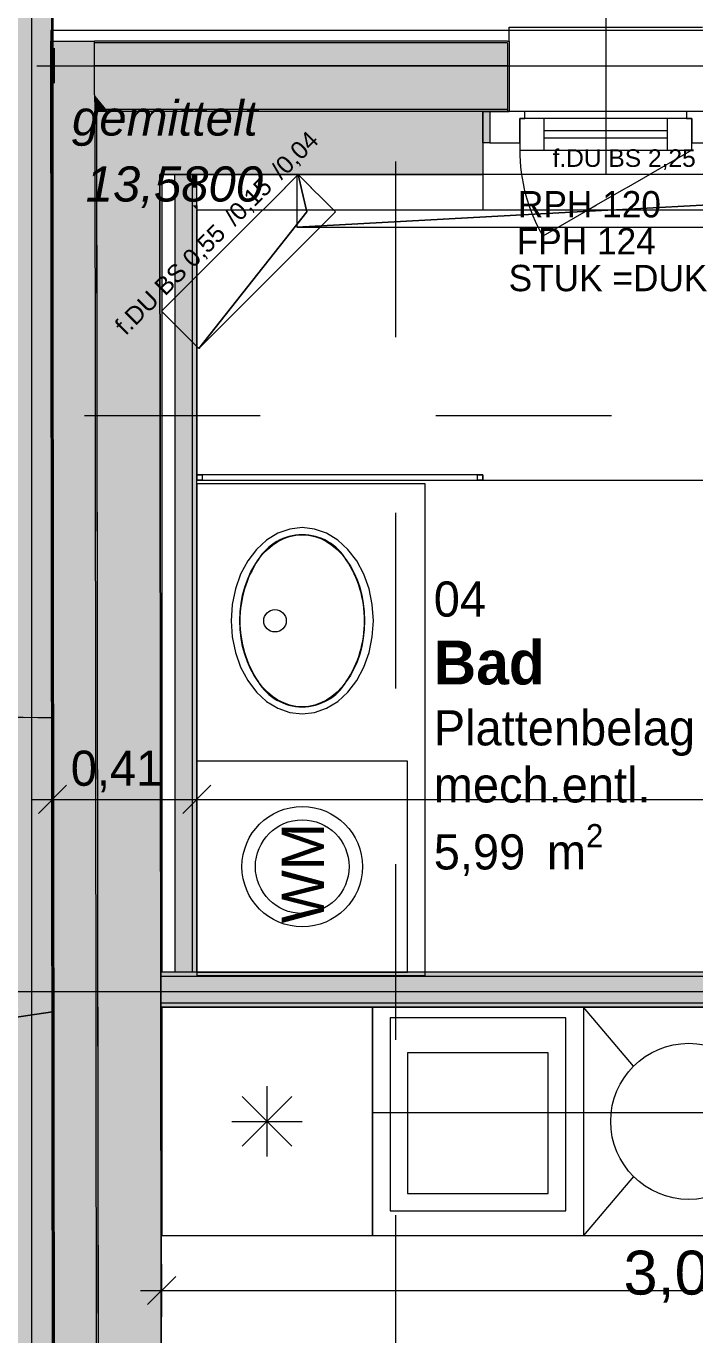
# Model space of a CAD drawing. Header units: metres. Extents: x -3 to 205, y -18 to 45.
# Drawn here: x 32.384 to 34.287, y -4.981 to -1.256 of the extents above; entities that cross this region are included whole.
import ezdxf

# ---------------------------------------------------------------- set-up
doc = ezdxf.new("R2010")
doc.units = ezdxf.units.M
doc.header["$MEASUREMENT"] = 0
doc.set_wipeout_variables(frame=1)
for name, pattern in [('Achse', [0.004, 0.002, -0.001, 0, -0.001]), ('Baufluchtlinie', [0.013, 0.008, -0.005]), ('Punkt 1_1', [0.075, 0.025, -0.05]), ('Strichlinie mittel', [0.003, 0.002, -0.001]), ('Untersicht', [0.001, 0.0005, -0.0005]), ('Wipeout_Contour', [1, 0, -1])]:
    doc.linetypes.add(name, pattern=pattern)
for name, color, linetype in [('1._1.Stock  PP STG2_4_000 Achsraster', 7, 'Continuous'), ('1._1.Stock  PP STG2_4_110 Wand Aussen', 7, 'Continuous'), ('1._1.Stock  PP STG2_4_130 Wand Innen', 7, 'Continuous'), ('1._1.Stock  PP STG2_4_135 Wand Vorsatzschale', 7, 'Continuous'), ('1._1.Stock  PP STG2_4_165 Fassadengestaltung Bänder', 7, 'Continuous'), ('1._1.Stock  PP STG2_4_210 Decke', 7, 'Continuous'), ('1._1.Stock  PP STG2_4_220 Bodenaufbau', 7, 'Continuous'), ('1._1.Stock  PP STG2_4_270 Deckendurchbruchsymbol', 7, 'Continuous'), ('1._1.Stock  PP STG2_4_530 Küche', 7, 'Continuous'), ('1._1.Stock  PP STG2_4_540 Sanitäreinrichtung', 7, 'Continuous'), ('1._1.Stock  PP STG2_4_725 Nachbarbebauung', 7, 'Continuous'), ('1._1.Stock  PP STG2_4_810 Raum', 7, 'Continuous'), ('1._1.Stock  PP STG2_4_851 Marker Schnitt', 7, 'Continuous'), ('1._1.Stock  PP STG2_4_910 Allgemein Lageplan Höhen', 7, 'Continuous'), ('1._1.Stock  PP STG2_4_950 Polierplan Bemaßung', 7, 'Continuous'), ('1._1.Stock  PP STG2_4_950-1 Polierplan Bemaßung Küche', 7, 'Continuous'), ('1._1.Stock  PP STG2_4_Neubau_840 Baulinien', 7, 'Continuous')]:
    doc.layers.add(name, color=color, linetype=linetype)
doc.styles.add('ERSTELLTER_STIL_1', font='arial.ttf')
doc.styles.add('ERSTELLTER_STIL_2', font='')
doc.styles.add('ERSTELLTER_STIL_3', font='arialbi.ttf')
doc.styles.add('ERSTELLTER_STIL_6', font='')
doc.styles.add('ERSTELLTER_STIL_8', font='')
doc.styles.get('ERSTELLTER_STIL_2').set_extended_font_data('Eurostile')
doc.styles.get('ERSTELLTER_STIL_6').set_extended_font_data('Eurostile', bold=True)
doc.styles.get('ERSTELLTER_STIL_8').set_extended_font_data('Muli')
doc.linetypes.add('Grenze Grundstück', pattern='A,0,[1,415_260415_PP_VA_1_4 1 St1.Shx,S=0.00031746,R=0,X=0,Y=0],-0.04,0', length=0.04)

msp = doc.modelspace()

# ---------------------------------------------------------------- hatches: boundary and pattern name
at = {"layer": '1._1.Stock  PP STG2_4_110 Wand Aussen', "linetype": 'Continuous', "lineweight": 13, "true_color": 0xff6400}
for points in [[(32.4591, -1.3037), (32.5791, -1.3037), (32.5791, -1.2987), (32.4591, -1.2987)], [(32.4591, -1.3048), (32.5113, -1.3687), (32.5792, -1.3687), (32.5791, -1.3037), (32.4591, -1.3037)], [(32.5791, -1.3037), (32.5792, -1.3687), (33.7539, -1.3687), (33.7539, -1.3037)], [(32.594, -13.2087), (32.5793, -1.4519), (32.4591, -1.3048), (32.474, -13.2087)], [(32.5792, -1.3687), (32.5113, -1.3687), (32.5793, -1.4519)], [(32.5792, -1.3687), (32.5793, -1.4519), (32.6135, -1.4937), (33.7539, -1.4937), (33.7539, -1.3687)], [(32.5844, -1.4937), (32.5843, -1.4581), (32.5793, -1.4519), (32.5794, -1.4937)], [(32.6135, -1.4937), (32.5843, -1.4581), (32.5844, -1.4937)], [(33.7039, -1.5887), (33.7039, -1.4987), (33.6839, -1.4987), (33.6839, -1.5887)]]:
    msp.add_hatch(color=30, dxfattribs=at).paths.add_polyline_path(points)
at = {"layer": '1._1.Stock  PP STG2_4_110 Wand Aussen', "linetype": 'Continuous', "lineweight": 0, "true_color": 0x373737}
for points in [[(32.5844, -1.4987), (32.5844, -1.4937), (32.5794, -1.4937), (32.5794, -1.4987)], [(32.599, -13.2087), (32.5844, -1.4987), (32.5794, -1.4987), (32.594, -13.2087)], [(32.6175, -1.4987), (32.6135, -1.4937), (32.5844, -1.4937), (32.5844, -1.4987)], [(32.6135, -1.4937), (32.6175, -1.4987), (33.7539, -1.4987), (33.7539, -1.4937)]]:
    msp.add_hatch(color=250, dxfattribs=at).paths.add_polyline_path(points)
at = {"layer": '1._1.Stock  PP STG2_4_110 Wand Aussen', "linetype": 'Continuous', "lineweight": 13, "true_color": 0x3f7f02}
for points in [[(32.5844, -1.4987), (32.5846, -1.6787), (32.7646, -1.6787), (32.6175, -1.4987)], [(32.7644, -1.4987), (32.6175, -1.4987), (32.7646, -1.6787)], [(32.7671, -13.2087), (32.779, -13.2037), (32.7646, -1.6787), (32.5846, -1.6787), (32.599, -13.2087)]]:
    msp.add_hatch(color=76, dxfattribs=at).paths.add_polyline_path(points)
at = {"layer": '1._1.Stock  PP STG2_4_130 Wand Innen', "linetype": 'Continuous', "lineweight": 13, "true_color": 0xfb02fe}
for points in [[(35.895, -3.9487), (32.7674, -3.9487), (32.7675, -3.9612), (35.895, -3.9612)], [(32.7676, -4.0487), (35.895, -4.0487), (35.895, -4.0362), (32.7675, -4.0362)]]:
    msp.add_hatch(color=6, dxfattribs=at).paths.add_polyline_path(points)
at = {"layer": '1._1.Stock  PP STG2_4_130 Wand Innen', "linetype": 'Continuous', "lineweight": 13, "true_color": 0xffaa00}
msp.add_hatch(color=40, dxfattribs=at).paths.add_polyline_path([(32.7675, -4.0362), (35.895, -4.0362), (35.895, -3.9612), (32.7675, -3.9612)])
at = {"layer": '1._1.Stock  PP STG2_4_725 Nachbarbebauung', "linetype": 'Continuous', "lineweight": 0, "true_color": 0x1f1f1f}
for points in [[(29.3775, 1.9963), (29.3775, -3.1568), (32.2734, -3.2232), (32.459, -3.2244), (32.4554, 1.9963)], [(32.459, -3.2261), (29.3775, -3.1554), (29.3775, -4.5204), (32.4596, -4.0618)], [(32.4596, -4.0618), (29.3775, -4.5204), (29.3775, -14.4929), (31.1677, -14.2249), (29.3775, -14.4931), (32.4665, -14.0306)]]:
    msp.add_hatch(color=250, dxfattribs=at).paths.add_polyline_path(points)

# ---------------------------------------------------------------- linework, layer by layer
at = {"layer": '1._1.Stock  PP STG2_4_000 Achsraster', "color": 5, "linetype": 'Continuous', "lineweight": 0, "ltscale": 1000}
for p, q in [((32.4, 1.9963), (32.4, -16.0037)), ((30.9, -4.0037), (53.4, -4.0037))]:
    msp.add_line(p, q, dxfattribs=at)
at = {"layer": '1._1.Stock  PP STG2_4_110 Wand Aussen', "color": 7, "linetype": 'Continuous', "lineweight": 13, "ltscale": 1000}
for p, q in [((33.7589, -1.2987), (33.7589, -1.2587)), ((33.7589, -1.2587), (34.3089, -1.2587)), ((32.4591, -1.3037), (32.4591, -1.2987)), ((32.4591, -1.3048), (32.4591, -1.3037)), ((32.5791, -1.3037), (32.5791, -1.2987)), ((32.5791, -1.3037), (32.5791, -1.2987)), ((32.5792, -1.3687), (32.5791, -1.3037)), ((33.7539, -1.3037), (32.5791, -1.3037)), ((32.5792, -1.3687), (32.5791, -1.3037)), ((33.7539, -1.2987), (33.7589, -1.2987)), ((33.7539, -1.3037), (33.7539, -1.4987)), ((33.7589, -1.2987), (33.7589, -1.3037)), ((33.7589, -1.2987), (33.7589, -1.3037)), ((33.7589, -1.3037), (33.7589, -1.3687)), ((33.7589, -1.3037), (33.7589, -1.3687)), ((32.4591, -1.3048), (32.474, -13.2087)), ((32.5793, -1.4519), (32.5792, -1.3687)), ((32.5793, -1.4519), (32.5792, -1.3687)), ((33.7589, -1.3687), (33.7589, -1.4937)), ((33.7589, -1.3687), (33.7589, -1.4937)), ((32.5793, -1.4519), (32.5794, -1.4937)), ((32.5793, -1.4519), (32.5794, -1.4937)), ((32.5794, -1.4937), (32.5794, -1.4987)), ((32.5844, -1.4937), (32.5794, -1.4937)), ((32.5794, -1.4937), (32.5794, -1.4987)), ((32.5794, -1.4987), (32.594, -13.2087)), ((32.6135, -1.4937), (32.5844, -1.4937)), ((33.7539, -1.4937), (32.6135, -1.4937)), ((33.8039, -1.4987), (33.7039, -1.4987)), ((33.7039, -1.4987), (33.7039, -1.5887)), ((33.7539, -1.4987), (33.7589, -1.4987)), ((33.7539, -1.4987), (33.7589, -1.4987)), ((33.7539, -1.4987), (33.7589, -1.4987)), ((33.7589, -1.4937), (33.7589, -1.4987)), ((33.7589, -1.4937), (33.7589, -1.4987)), ((33.7889, -1.5887), (33.7889, -1.5187)), ((33.7889, -1.5187), (33.8039, -1.5187)), ((33.7889, -1.5187), (33.7889, -1.6087)), ((33.8589, -1.5187), (33.7889, -1.5187)), ((34.2639, -1.4987), (33.8039, -1.4987)), ((33.8039, -1.5187), (33.8039, -1.4987)), ((34.2089, -1.5187), (33.8589, -1.5187)), ((33.8589, -1.6087), (33.8589, -1.5187)), ((34.2089, -1.5187), (34.2089, -1.6087)), ((34.2789, -1.5187), (34.2089, -1.5187)), ((34.3639, -1.4987), (34.2639, -1.4987)), ((34.2639, -1.4987), (34.2639, -1.5187)), ((34.2639, -1.5187), (34.2789, -1.5187)), ((34.2789, -1.5187), (34.2789, -1.5887)), ((34.2789, -1.6087), (34.2789, -1.5187)), ((34.2089, -1.5537), (33.8589, -1.5537)), ((33.7039, -1.5887), (33.7889, -1.5887)), ((33.8589, -1.5737), (34.2089, -1.5737)), ((34.2789, -1.5887), (34.3639, -1.5887)), ((33.7889, -1.6087), (33.8589, -1.6087)), ((33.8589, -1.6087), (34.2089, -1.6087)), ((34.2089, -1.6087), (34.2789, -1.6087))]:
    msp.add_line(p, q, dxfattribs=at)
at = {"layer": '1._1.Stock  PP STG2_4_110 Wand Aussen', "color": 1, "linetype": 'Punkt 1_1', "lineweight": 0, "ltscale": 1000}
msp.add_line((33.7539, -1.3687), (32.5792, -1.3687), dxfattribs=at)
at = {"layer": '1._1.Stock  PP STG2_4_110 Wand Aussen', "color": 7, "linetype": 'Continuous', "lineweight": 18, "ltscale": 1000}
for p, q in [((32.5844, -1.4987), (32.5846, -1.6787)), ((32.6175, -1.4987), (32.5844, -1.4987)), ((32.5844, -1.4987), (32.5846, -1.6787)), ((32.7644, -1.4987), (32.6175, -1.4987)), ((33.6839, -1.4987), (32.7644, -1.4987)), ((33.6839, -1.4987), (33.7539, -1.4987)), ((33.6839, -1.4987), (33.6839, -1.5887)), ((33.6839, -1.4987), (33.6839, -1.5887)), ((33.6839, -1.4987), (33.6839, -1.5887)), ((33.6839, -1.4987), (33.7539, -1.4987)), ((33.6839, -1.4987), (33.7539, -1.4987)), ((32.5846, -1.6787), (32.599, -13.2087))]:
    msp.add_line(p, q, dxfattribs=at)
at = {"layer": '1._1.Stock  PP STG2_4_110 Wand Aussen', "color": 7, "linetype": 'Continuous', "lineweight": 13, "ltscale": 1000, "flags": 128}
for points in [[(32.4541, -1.2987), (32.4591, -1.2987)], [(32.4541, -1.2987), (32.4691, -13.3337)], [(32.4591, -1.2987), (32.5791, -1.2987)], [(33.7539, -1.2987), (32.5791, -1.2987)]]:
    msp.add_lwpolyline(points, dxfattribs=at)
msp.add_lwpolyline([(33.7039, -1.5887), (33.6839, -1.5887), (33.6839, -1.4987), (33.7039, -1.4987)], close=True, dxfattribs=at)
at = {"layer": '1._1.Stock  PP STG2_4_110 Wand Aussen', "color": 7, "linetype": 'Continuous', "lineweight": 18, "ltscale": 1000, "flags": 128}
msp.add_lwpolyline([(32.7765, -11.2037), (32.7646, -1.6787)], dxfattribs=at)
at = {"layer": '1._1.Stock  PP STG2_4_130 Wand Innen', "color": 7, "linetype": 'Continuous', "lineweight": 18, "ltscale": 1000}
for p, q in [((35.895, -3.9612), (32.7675, -3.9612)), ((32.7675, -4.0362), (35.895, -4.0362))]:
    msp.add_line(p, q, dxfattribs=at)
at = {"layer": '1._1.Stock  PP STG2_4_130 Wand Innen', "color": 7, "linetype": 'Continuous', "lineweight": 18, "ltscale": 1000, "flags": 128}
for points in [[(35.895, -3.9487), (32.7674, -3.9487)], [(32.7674, -3.9487), (32.7676, -4.0487)], [(32.7676, -4.0487), (35.895, -4.0487)]]:
    msp.add_lwpolyline(points, dxfattribs=at)
at = {"layer": '1._1.Stock  PP STG2_4_135 Wand Vorsatzschale', "color": 7, "linetype": 'Continuous', "lineweight": 18, "ltscale": 1000}
for q in [(32.8075, -1.6787), (32.8075, -3.9487)]:
    msp.add_line((32.8075, -1.7162), q, dxfattribs=at)
at = {"layer": '1._1.Stock  PP STG2_4_135 Wand Vorsatzschale', "color": 7, "linetype": 'Continuous', "lineweight": 18, "ltscale": 1000, "flags": 128}
for points in [[(32.77, -1.6787), (32.8075, -1.6787)], [(32.77, -1.6787), (32.77, -3.9487)], [(32.8075, -3.9487), (32.77, -3.9487)], [(32.8575, -3.9487), (32.8075, -3.9487)], [(32.87, -3.9487), (32.8575, -3.9487)]]:
    msp.add_lwpolyline(points, dxfattribs=at)
at = {"layer": '1._1.Stock  PP STG2_4_165 Fassadengestaltung Bänder', "color": 7, "linetype": 'Continuous', "lineweight": 13, "ltscale": 1000, "flags": 128}
msp.add_lwpolyline([(32.4542, -1.3687), (37.835, -1.3687), (37.835, -1.2687), (32.4542, -1.2687)], close=True, dxfattribs=at)
at = {"layer": '1._1.Stock  PP STG2_4_530 Küche', "color": 150, "linetype": 'Continuous', "lineweight": 13, "ltscale": 1000, "true_color": 0x0f7ffe}
for p, q in [((35.795, -4.0487), (33.37, -4.0487)), ((33.37, -4.0487), (33.37, -4.3487)), ((34.1129, -4.2166), (33.97, -4.0487)), ((33.87, -4.1787), (33.47, -4.1787)), ((33.47, -4.1787), (33.47, -4.5787)), ((33.87, -4.5787), (33.87, -4.1787)), ((33.07, -4.4737), (33.07, -4.2737)), ((32.9993, -4.4444), (33.1407, -4.303)), ((33.1407, -4.4444), (32.9993, -4.303)), ((33.37, -4.3487), (35.795, -4.3487)), ((32.97, -4.3737), (33.17, -4.3737)), ((34.1129, -4.5308), (33.97, -4.6987)), ((33.47, -4.5787), (33.87, -4.5787))]:
    msp.add_line(p, q, dxfattribs=at)
at = {"layer": '1._1.Stock  PP STG2_4_530 Küche', "color": 150, "linetype": 'Continuous', "lineweight": 13, "ltscale": 1000, "true_color": 0x0f7ffe, "flags": 128}
for points in [[(32.77, -4.6987), (33.37, -4.6987), (33.37, -4.0487), (32.77, -4.0487)], [(35.795, -4.0487), (33.37, -4.0487), (33.37, -4.6987), (35.795, -4.6987)], [(33.97, -4.6987), (34.57, -4.6987), (34.57, -4.0487), (33.97, -4.0487)], [(33.42, -4.6287), (33.92, -4.6287), (33.92, -4.0787), (33.42, -4.0787)]]:
    msp.add_lwpolyline(points, close=True, dxfattribs=at)
at = {"layer": '1._1.Stock  PP STG2_4_530 Küche', "color": 150, "linetype": 'Continuous', "lineweight": 13, "ltscale": 1000, "true_color": 0x0f7ffe}
msp.add_circle((34.27, -4.3737), 0.2222, dxfattribs=at)
at = {"layer": '1._1.Stock  PP STG2_4_540 Sanitäreinrichtung', "color": 150, "linetype": 'Achse', "lineweight": 13, "ltscale": 1000, "true_color": 0x0f7ffe}
for p, q in [((32.87, -2.5337), (32.885, -2.5337)), ((32.87, -2.5487), (32.87, -2.5337)), ((32.885, -2.5487), (32.87, -2.5487)), ((32.885, -2.5337), (32.885, -2.5487)), ((33.6689, -2.5337), (33.6839, -2.5337)), ((33.6689, -2.5487), (33.6689, -2.5337)), ((33.6839, -2.5487), (33.6689, -2.5487)), ((33.6839, -2.5337), (33.6839, -2.5487))]:
    msp.add_line(p, q, dxfattribs=at)
at = {"layer": '1._1.Stock  PP STG2_4_540 Sanitäreinrichtung', "color": 150, "linetype": 'Continuous', "lineweight": 13, "ltscale": 1000, "true_color": 0x0f7ffe, "flags": 128}
for points in [[(34.3989, -2.5487), (34.3989, -1.7787), (32.87, -1.7787), (32.87, -2.5487)], [(33.52, -3.9587), (33.52, -2.5587), (32.87, -2.5587), (32.87, -3.9587)]]:
    msp.add_lwpolyline(points, close=True, dxfattribs=at)
at = {"layer": '1._1.Stock  PP STG2_4_540 Sanitäreinrichtung', "color": 150, "linetype": 'Achse', "lineweight": 13, "ltscale": 1000, "true_color": 0x0f7ffe, "flags": 128}
msp.add_lwpolyline([(32.87, -2.5487), (32.885, -2.5487), (33.6689, -2.5487), (33.6839, -2.5487), (33.6839, -2.5337), (33.6689, -2.5337), (32.885, -2.5337), (32.87, -2.5337)], close=True, dxfattribs=at)
at = {"layer": '1._1.Stock  PP STG2_4_540 Sanitäreinrichtung', "color": 150, "linetype": 'Strichlinie mittel', "lineweight": 13, "ltscale": 1000, "true_color": 0x0f7ffe, "flags": 128}
msp.add_lwpolyline([(32.9675, -2.9487), (32.9706, -2.9947), (32.9797, -3.0393), (32.9947, -3.0812), (33.0149, -3.119), (33.0399, -3.1517), (33.0688, -3.1782), (33.1008, -3.1977), (33.1349, -3.2097), (33.17, -3.2137), (33.2052, -3.2097), (33.2393, -3.1977), (33.2713, -3.1782), (33.3002, -3.1517), (33.3252, -3.119), (33.3454, -3.0812), (33.3603, -3.0393), (33.3695, -2.9947), (33.3725, -2.9487), (33.3695, -2.9027), (33.3603, -2.8581), (33.3454, -2.8162), (33.3252, -2.7784), (33.3002, -2.7457), (33.2713, -2.7192), (33.2393, -2.6997), (33.2052, -2.6877), (33.17, -2.6837), (33.1349, -2.6877), (33.1008, -2.6997), (33.0688, -2.7192), (33.0399, -2.7457), (33.0149, -2.7784), (32.9947, -2.8162), (32.9797, -2.8581), (32.9706, -2.9027)], close=True, dxfattribs=at)
at = {"layer": '1._1.Stock  PP STG2_4_540 Sanitäreinrichtung', "color": 150, "linetype": 'Continuous', "lineweight": 13, "ltscale": 1000, "true_color": 0x0f7ffe, "flags": 128}
msp.add_lwpolyline([(32.9925, -2.9487, 0.146813), (33.0445, -3.1219, 0.265687), (33.17, -3.1937, 0.265687), (33.2955, -3.1219, 0.146813), (33.3475, -2.9487, 0.146813), (33.2955, -2.7755, 0.265687), (33.17, -2.7037, 0.265687), (33.0445, -2.7755, 0.146813)], format="xyb", close=True, dxfattribs=at)
at = {"layer": '1._1.Stock  PP STG2_4_540 Sanitäreinrichtung', "color": 150, "linetype": 'Baufluchtlinie', "lineweight": 13, "ltscale": 1000, "true_color": 0x0f7ffe, "flags": 128}
msp.add_lwpolyline([(32.87, -3.9487), (33.47, -3.9487), (33.47, -3.3487), (32.87, -3.3487)], close=True, dxfattribs=at)
at = {"layer": '1._1.Stock  PP STG2_4_540 Sanitäreinrichtung', "color": 150, "linetype": 'Continuous', "lineweight": 13, "ltscale": 1000, "true_color": 0x0f7ffe}
msp.add_circle((33.0925, -2.9487), 0.032, dxfattribs=at)
at = {"layer": '1._1.Stock  PP STG2_4_540 Sanitäreinrichtung', "color": 150, "linetype": 'Baufluchtlinie', "lineweight": 13, "ltscale": 1000, "true_color": 0x0f7ffe}
for radius in [0.1714, 0.1333]:
    msp.add_circle((33.17, -3.6487), radius, dxfattribs=at)
at = {"layer": '1._1.Stock  PP STG2_4_540 Sanitäreinrichtung', "color": 150, "linetype": 'Continuous', "lineweight": 13, "ltscale": 1000, "true_color": 0x0f7ffe}
msp.add_ellipse((33.17, -2.9487), major_axis=(0, 0.245), ratio=0.72449, dxfattribs=at)
at = {"layer": '1._1.Stock  PP STG2_4_725 Nachbarbebauung', "color": 8, "linetype": 'Continuous', "lineweight": 13, "ltscale": 1000, "flags": 128}
for points in [[(29.3775, -3.1568), (32.2734, -3.2232), (32.459, -3.2244), (32.4554, 1.9963)], [(29.3775, -4.5204), (32.4596, -4.0618), (32.459, -3.2261), (29.3775, -3.1554)], [(29.3775, -14.4931), (32.4665, -14.0306), (32.4596, -4.0618), (29.3775, -4.5204)]]:
    msp.add_lwpolyline(points, dxfattribs=at)
at = {"layer": '1._1.Stock  PP STG2_4_851 Marker Schnitt', "color": 7, "linetype": 'Untersicht', "lineweight": 13, "ltscale": 1000}
msp.add_line((29.55, -2.3645), (38.2845, -2.3645), dxfattribs=at)
at = {"layer": '1._1.Stock  PP STG2_4_910 Allgemein Lageplan Höhen', "color": 7, "linetype": 'Continuous', "lineweight": 13, "ltscale": 1000}
for p, q in [((32.465, -1.4187), (32.465, -1.3187)), ((32.415, -1.3687), (32.515, -1.3687))]:
    msp.add_line(p, q, dxfattribs=at)
at = {"layer": '1._1.Stock  PP STG2_4_950 Polierplan Bemaßung', "color": 6, "linetype": 'Continuous', "lineweight": 13, "ltscale": 1000, "true_color": 0xfb02fe}
for p, q in [((32.4592, -3.5321), (32.4592, -3.3821)), ((32.87, -3.5321), (32.87, -3.3821)), ((32.4992, -3.4171), (32.4192, -3.4971)), ((32.91, -3.4171), (32.83, -3.4971)), ((32.3992, -3.4571), (32.4592, -3.4571)), ((32.4592, -3.4571), (32.87, -3.4571)), ((32.87, -3.4571), (37.835, -3.4571))]:
    msp.add_line(p, q, dxfattribs=at)
at = {"layer": '1._1.Stock  PP STG2_4_950-1 Polierplan Bemaßung Küche', "color": 150, "linetype": 'Continuous', "lineweight": 13, "ltscale": 1000, "true_color": 0x0f7ffe}
for p, q in [((32.77, -4.9304), (32.77, -4.7804)), ((32.81, -4.8154), (32.73, -4.8954)), ((32.71, -4.8554), (32.77, -4.8554)), ((32.77, -4.8554), (35.795, -4.8554))]:
    msp.add_line(p, q, dxfattribs=at)

# ---------------------------------------------------------------- texts
at = {"layer": '1._1.Stock  PP STG2_4_110 Wand Aussen', "color": 7, "linetype": 'Continuous', "lineweight": 13, "char_height": 0.075, "attachment_point": 9, "style": 'ERSTELLTER_STIL_2'}
for s, insert in [('\\A1;{\\pqr;\\pt0;\\fEurostile|b0|i0|c0|p0;\\W1.000000;FPH 124}', (34.1762, -1.9059)), ('\\A1;{\\pqr;\\pt0;\\fEurostile|b0|i0|c0|p0;\\W1.000000;STUK =DUK}', (34.3231, -2.0117))]:
    msp.add_mtext(s, dxfattribs=dict(at, insert=insert))
at = {"layer": '1._1.Stock  PP STG2_4_540 Sanitäreinrichtung', "color": 150, "linetype": 'Continuous', "lineweight": 13, "true_color": 0x0f7ffe, "insert": (33.1717, -3.8101), "char_height": 0.12, "attachment_point": 4, "rotation": 90, "style": 'ERSTELLTER_STIL_8'}
msp.add_mtext('\\A1;{\\pql;\\fMuli|b0|i0|c0|p0;\\W1.000000;WM}', dxfattribs=at)
at = {"layer": '1._1.Stock  PP STG2_4_810 Raum', "color": 7, "linetype": 'Continuous', "lineweight": 13, "attachment_point": 1}
for s, insert, char_height, style in [('\\A1;{\\pql;\\pt0;\\fEurostile|b0|i0|c0|p0;\\W1.000000;04}', (33.5443, -2.8369), 0.1, 'ERSTELLTER_STIL_2'), ('\\A1;{\\pql;\\pt0;\\fEurostile|b1|i0|c0|p0;\\W1.000000;Bad}', (33.5443, -3.0051), 0.125, 'ERSTELLTER_STIL_6'), ('\\A1;{\\pql;\\pt0;\\fEurostile|b0|i0|c0|p0;\\W1.000000;Plattenbelag}', (33.5443, -3.2035), 0.1, 'ERSTELLTER_STIL_2'), ('\\A1;{\\pql;\\pt0;\\fEurostile|b0|i0|c0|p0;\\W1.000000;mech.entl.}', (33.5443, -3.366), 0.1, 'ERSTELLTER_STIL_2'), ('\\A1;{\\pql;\\pt0,0.05;\\fEurostile|b0|i0|c0|p0;\\W1.000000;5,99\\fEurostile|b0|i0|c0|p0;\\W1.000000;\\A1{\\H.66x;\\S^  ;}\\fEurostile|b0|i0|c0|p0;\\W1.000000; m\\fEurostile|b0|i0|c0|p0;\\W1.000000;\\A1{\\H.66x;\\S2^  ;}}', (33.5443, -3.5275), 0.1, 'ERSTELLTER_STIL_2')]:
    msp.add_mtext(s, dxfattribs=dict(at, insert=insert, char_height=char_height, style=style))
at = {"layer": '1._1.Stock  PP STG2_4_910 Allgemein Lageplan Höhen', "color": 7, "linetype": 'Continuous', "lineweight": 13, "insert": (32.515, -1.4677), "char_height": 0.1, "attachment_point": 1, "style": 'ERSTELLTER_STIL_3'}
msp.add_mtext('\\A1;{\\pql;\\fArial Italic|b0|i0|c0|p0;\\W1.000000;gemittelt}', dxfattribs=at)
at = {"layer": '1._1.Stock  PP STG2_4_950 Polierplan Bemaßung', "color": 6, "linetype": 'Continuous', "lineweight": 13, "true_color": 0xfb02fe, "insert": (32.5114, -3.4371), "char_height": 0.1, "width": 0.306373, "attachment_point": 7, "style": 'ERSTELLTER_STIL_2'}
msp.add_mtext('\\A1;{\\pql;\\fEurostile|b0|i0|c0|p0;\\W1.000000;0,41}', dxfattribs=at)
at = {"layer": '1._1.Stock  PP STG2_4_950-1 Polierplan Bemaßung Küche', "color": 150, "linetype": 'Continuous', "lineweight": 13, "true_color": 0x0f7ffe, "insert": (34.0842, -4.9033), "char_height": 0.125, "attachment_point": 7, "style": 'ERSTELLTER_STIL_1'}
msp.add_mtext('\\A1;{\\pql;\\fArial|b0|i0|c0|p0;\\W1.000000;3,02\\fArial|b0|i0|c0|p0;\\W1.000000;\\A1{\\H.66x;\\S5^  ;}}', dxfattribs=at)

# ---------------------------------------------------------------- wipeouts: each hides what was drawn before it
at = {"color": 254, "linetype": 'Wipeout_Contour', "lineweight": 0, "ltscale": 136.557568}
msp.add_wipeout([(32.87, -1.7162), (35.315, -1.7162), (35.315, -1.6787), (32.87, -1.6787)], dxfattribs=at).dxf.layer = '1._1.Stock  PP STG2_4_135 Wand Vorsatzschale'

# ---------------------------------------------------------------- next in the draw order: hatches: boundary and pattern name
at = {"layer": '1._1.Stock  PP STG2_4_110 Wand Aussen', "linetype": 'Continuous', "lineweight": 13, "true_color": 0x3f7f02}
msp.add_hatch(color=76, dxfattribs=at).paths.add_polyline_path([(32.7644, -1.4987), (32.7646, -1.6787), (33.6839, -1.6787), (33.6839, -1.5887), (33.6839, -1.4987)])

# ---------------------------------------------------------------- next in the draw order: linework, layer by layer
at = {"layer": '1._1.Stock  PP STG2_4_110 Wand Aussen', "color": 7, "linetype": 'Continuous', "lineweight": 13, "ltscale": 1000}
msp.add_line((34.0339, -0.8975), (34.0339, -1.6787), dxfattribs=at)
at = {"layer": '1._1.Stock  PP STG2_4_110 Wand Aussen', "color": 7, "linetype": 'Continuous', "lineweight": 18, "ltscale": 1000}
msp.add_line((33.6839, -1.5887), (33.6839, -1.6787), dxfattribs=at)
msp.add_line((33.6839, -1.5887), (33.6839, -1.6787), dxfattribs=at)
at = {"layer": '1._1.Stock  PP STG2_4_110 Wand Aussen', "color": 7, "linetype": 'Continuous', "lineweight": 18, "ltscale": 1000, "flags": 128}
msp.add_lwpolyline([(32.7646, -1.6787), (33.6839, -1.6787)], dxfattribs=at)
at = {"layer": '1._1.Stock  PP STG2_4_135 Wand Vorsatzschale', "color": 7, "linetype": 'Continuous', "lineweight": 18, "ltscale": 1000, "flags": 128}
for points in [[(32.8075, -1.6787), (32.8575, -1.6787)], [(32.8575, -1.6787), (32.87, -1.6787)], [(35.315, -1.6787), (32.87, -1.6787)]]:
    msp.add_lwpolyline(points, dxfattribs=at)

# ---------------------------------------------------------------- next in the draw order: texts
at = {"layer": '1._1.Stock  PP STG2_4_270 Deckendurchbruchsymbol', "color": 1, "linetype": 'Continuous', "lineweight": 0, "insert": (34.28, -1.6713), "char_height": 0.05, "attachment_point": 8, "style": 'ERSTELLTER_STIL_1'}
msp.add_mtext('\\A1;{\\pqc;\\pt0;\\fArial|b0|i0|c0|p0;\\W1.000000;f.DU BS 2,25\\fArial|b0|i0|c0|p0;\\W1.000000;\\A1{\\H.66x;\\S^  ;}\\fArial|b0|i0|c0|p0;\\W1.000000; /0,15\\fArial|b0|i0|c0|p0;\\W1.000000;\\A1{\\H.66x;\\S^  ;}\\fArial|b0|i0|c0|p0;\\W1.000000; /0,04\\fArial|b0|i0|c0|p0;\\W1.000000;\\A1{\\H.66x;\\S^  ;}}', dxfattribs=at)

# ---------------------------------------------------------------- next in the draw order: wipeouts: each hides what was drawn before it
at = {"color": 254, "linetype": 'Wipeout_Contour', "lineweight": 0, "ltscale": 136.572934}
msp.add_wipeout([(32.87, -1.7787), (35.315, -1.7787), (35.315, -1.7662), (32.87, -1.7662)], dxfattribs=at).dxf.layer = '1._1.Stock  PP STG2_4_135 Wand Vorsatzschale'

# ---------------------------------------------------------------- next in the draw order: wipeouts: each hides what was drawn before it
at = {"color": 254, "linetype": 'Wipeout_Contour', "lineweight": 0, "ltscale": 136.56652}
msp.add_wipeout([(32.87, -1.7662), (35.315, -1.7662), (35.315, -1.7162), (32.87, -1.7162)], dxfattribs=at).dxf.layer = '1._1.Stock  PP STG2_4_135 Wand Vorsatzschale'

# ---------------------------------------------------------------- next in the draw order: hatches: boundary and pattern name
at = {"layer": '1._1.Stock  PP STG2_4_135 Wand Vorsatzschale', "linetype": 'Continuous', "lineweight": 13, "true_color": 0xffaa00}
for points in [[(32.8575, -1.6787), (32.8075, -1.6787), (32.8075, -1.7162), (32.8575, -1.7162)], [(32.8075, -1.7162), (32.8575, -1.7662), (32.8575, -1.7162)], [(32.8575, -3.9487), (32.8575, -1.7662), (32.8075, -1.7162), (32.8075, -3.9487)]]:
    msp.add_hatch(color=40, dxfattribs=at).paths.add_polyline_path(points)
at = {"layer": '1._1.Stock  PP STG2_4_135 Wand Vorsatzschale', "linetype": 'Continuous', "lineweight": 13, "true_color": 0xfb02fe}
for points in [[(32.87, -1.6787), (32.8575, -1.6787), (32.8575, -1.7162), (32.87, -1.7162)], [(32.87, -1.7162), (32.8575, -1.7162), (32.8575, -1.7662), (32.87, -1.7662)], [(32.8575, -1.7662), (32.87, -1.7787), (32.87, -1.7662)], [(32.87, -3.9487), (32.87, -1.7787), (32.8575, -1.7662), (32.8575, -3.9487)]]:
    msp.add_hatch(color=6, dxfattribs=at).paths.add_polyline_path(points)

# ---------------------------------------------------------------- next in the draw order: linework, layer by layer
at = {"layer": '1._1.Stock  PP STG2_4_110 Wand Aussen', "color": 8, "linetype": 'Continuous', "lineweight": 0, "ltscale": 1000}
msp.add_line((34.2789, -1.6087), (33.8546, -1.8537), dxfattribs=at)
at = {"layer": '1._1.Stock  PP STG2_4_110 Wand Aussen', "color": 7, "linetype": 'Continuous', "lineweight": 13, "ltscale": 1000}
for p, q in [((33.6839, -1.6787), (33.6839, -1.7787)), ((33.6839, -1.7787), (34.3839, -1.7787))]:
    msp.add_line(p, q, dxfattribs=at)
at = {"layer": '1._1.Stock  PP STG2_4_110 Wand Aussen', "color": 8, "linetype": 'Continuous', "lineweight": 0, "ltscale": 1000}
msp.add_arc((34.2789, -1.6087), 0.49, 180, 210, dxfattribs=at)
at = {"layer": '1._1.Stock  PP STG2_4_135 Wand Vorsatzschale', "color": 7, "linetype": 'Continuous', "lineweight": 18, "ltscale": 1000}
for p, q in [((32.8575, -1.7162), (32.8575, -1.6787)), ((32.87, -1.7162), (32.87, -1.6787)), ((32.87, -1.7162), (32.87, -1.6787)), ((32.8575, -1.7662), (32.8575, -1.7162)), ((32.87, -1.7662), (32.87, -1.7162)), ((32.87, -1.7662), (32.87, -1.7162)), ((32.8575, -3.9487), (32.8575, -1.7662)), ((32.87, -1.7662), (32.87, -1.7787)), ((32.87, -1.7662), (32.87, -1.7787))]:
    msp.add_line(p, q, dxfattribs=at)
at = {"layer": '1._1.Stock  PP STG2_4_135 Wand Vorsatzschale', "color": 7, "linetype": 'Continuous', "lineweight": 18, "ltscale": 1000, "flags": 128}
for points in [[(32.87, -1.7787), (35.315, -1.7787)], [(32.87, -3.9487), (32.87, -1.7787)]]:
    msp.add_lwpolyline(points, dxfattribs=at)
at = {"layer": '1._1.Stock  PP STG2_4_210 Decke', "color": 7, "linetype": 'Continuous', "lineweight": 13, "ltscale": 1000, "true_color": 0xf4f4f4, "flags": 128}
msp.add_lwpolyline([(32.5844, -1.4987), (32.5972, -11.3837), (41.935, -11.3837), (41.935, -10.8837), (44.785, -10.8837), (44.785, -9.9837), (51.1258, -9.9837), (51.1621, -1.4987), (44.865, -1.4987), (44.865, -3.9237), (42.27, -3.9237), (42.27, -5.8737), (40.275, -5.8737), (40.275, -3.9237), (37.705, -3.9237), (37.705, -1.4987)], close=True, dxfattribs=at)
at = {"layer": '1._1.Stock  PP STG2_4_220 Bodenaufbau', "color": 7, "linetype": 'Continuous', "lineweight": 13, "ltscale": 1000, "true_color": 0xf4f4f4, "flags": 128}
msp.add_lwpolyline([(32.7646, -1.6787), (32.7765, -11.2037), (41.755, -11.2037), (41.755, -10.7037), (44.605, -10.7037), (44.605, -9.8037), (50.9466, -9.8037), (50.9814, -1.6787), (45.045, -1.6787), (45.045, -4.1037), (42.435, -4.1037), (42.435, -6.0537), (40.095, -6.0537), (40.095, -4.1037), (37.525, -4.1037), (37.525, -1.6787)], close=True, dxfattribs=at)
at = {"layer": '1._1.Stock  PP STG2_4_270 Deckendurchbruchsymbol', "color": 1, "linetype": 'Continuous', "lineweight": 0, "ltscale": 1000, "flags": 128}
for points in [[(33.1828, -1.7848), (33.1588, -1.6787), (32.7699, -2.0676), (32.8759, -2.1737)], [(32.8759, -2.1737), (33.2648, -1.7848), (33.1588, -1.6787), (33.1828, -1.7848)], [(35.2877, -1.7113), (35.405, -1.6787), (33.155, -1.6787), (33.155, -1.8287)], [(33.155, -1.8287), (35.405, -1.8287), (35.405, -1.6787), (35.2877, -1.7113)]]:
    msp.add_lwpolyline(points, close=True, dxfattribs=at)
at = {"layer": '1._1.Stock  PP STG2_4_851 Marker Schnitt', "color": 7, "linetype": 'Untersicht', "lineweight": 13, "ltscale": 1000}
msp.add_line((33.435, 1.3588), (33.435, -15.6487), dxfattribs=at)
at = {"layer": '1._1.Stock  PP STG2_4_Neubau_840 Baulinien', "color": 76, "linetype": 'Grenze Grundstück', "lineweight": 13, "ltscale": 1000, "true_color": 0x3f7f02, "flags": 128}
msp.add_lwpolyline([(51.314, 1.9963), (51.3035, 0.426), (51.2486, -11.3318), (32.4665, -14.0306), (32.4591, 1.9963)], dxfattribs=at)

# ---------------------------------------------------------------- next in the draw order: texts
at = {"layer": '1._1.Stock  PP STG2_4_110 Wand Aussen', "color": 7, "linetype": 'Continuous', "lineweight": 13, "insert": (34.1908, -1.8017), "char_height": 0.075, "attachment_point": 9, "style": 'ERSTELLTER_STIL_2'}
msp.add_mtext('\\A1;{\\pqr;\\pt0;\\fEurostile|b0|i0|c0|p0;\\W1.000000;RPH 120}', dxfattribs=at)
at = {"layer": '1._1.Stock  PP STG2_4_270 Deckendurchbruchsymbol', "color": 1, "linetype": 'Continuous', "lineweight": 0, "insert": (32.9591, -1.8679), "char_height": 0.05, "attachment_point": 8, "rotation": 45, "style": 'ERSTELLTER_STIL_1'}
msp.add_mtext('\\A1;{\\pqc;\\pt0;\\fArial|b0|i0|c0|p0;\\W1.000000;f.DU BS 0,55\\fArial|b0|i0|c0|p0;\\W1.000000;\\A1{\\H.66x;\\S^  ;}\\fArial|b0|i0|c0|p0;\\W1.000000; /0,15\\fArial|b0|i0|c0|p0;\\W1.000000;\\A1{\\H.66x;\\S^  ;}\\fArial|b0|i0|c0|p0;\\W1.000000; /0,04\\fArial|b0|i0|c0|p0;\\W1.000000;\\A1{\\H.66x;\\S^  ;}}', dxfattribs=at)
at = {"layer": '1._1.Stock  PP STG2_4_910 Allgemein Lageplan Höhen', "color": 7, "linetype": 'Continuous', "lineweight": 13, "insert": (32.515, -1.6554), "char_height": 0.1, "attachment_point": 1, "style": 'ERSTELLTER_STIL_3'}
msp.add_mtext('\\A1;{\\pql;\\fArial Italic|b0|i0|c0|p0;\\W1.000000; 13,5800}', dxfattribs=at)

doc.saveas('drawing.dxf')
